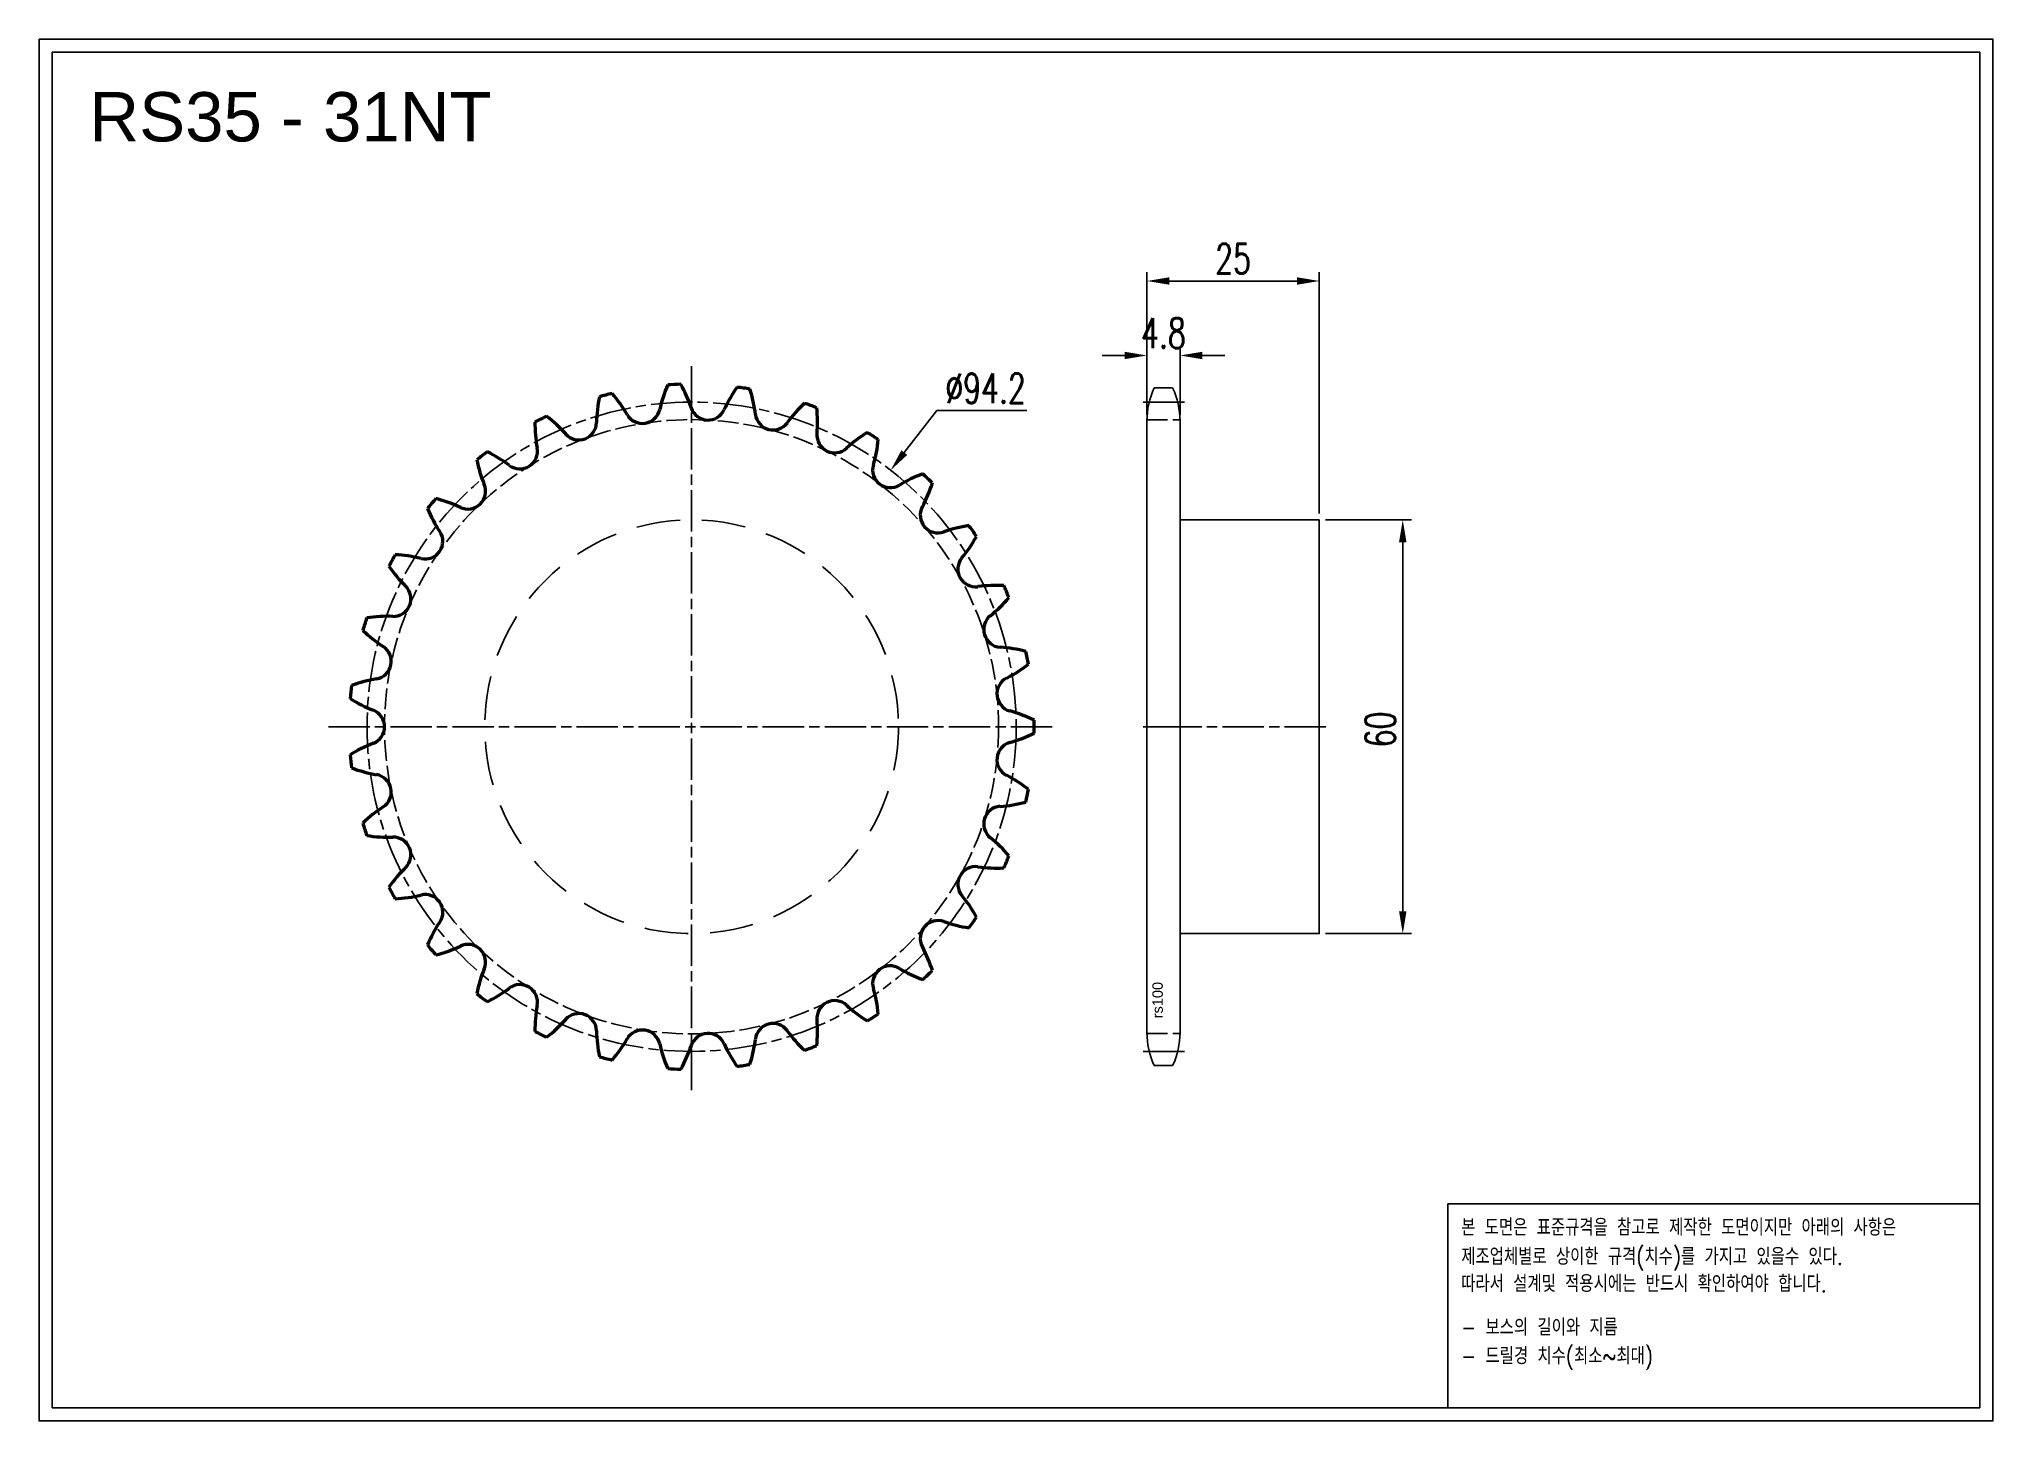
# Model space of a CAD drawing. Header units: millimetres. Extents: x -44829 to -44546, y 1466 to 1666.
import ezdxf

# ---------------------------------------------------------------- set-up
doc = ezdxf.new("R2010")
doc.units = ezdxf.units.MM
for name, pattern in [('AM_ISO02W050', [7.5, 6, -1.5]), ('AM_ISO02W050x2', [3.75, 3, -0.75]), ('AM_ISO08W050', [18, 12, -1.5, 3, -1.5]), ('AM_ISO08W050x2', [9, 6, -0.75, 1.5, -0.75]), ('HIDDEN', [9.525, 6.35, -3.175])]:
    doc.linetypes.add(name, pattern=pattern)
for name, color, linetype, lineweight in [('AM_0N', 7, 'Continuous', 50), ('AM_3N', 6, 'AM_ISO02W050', 25), ('AM_7', 4, 'AM_ISO08W050', 25), ('AM_7N', 4, 'AM_ISO08W050', 25)]:
    doc.layers.add(name, color=color, linetype=linetype, lineweight=lineweight)
doc.layers.add('HL', color=2, linetype='HIDDEN')
doc.layers.add('S-DIM', color=7, linetype='Continuous')
doc.styles.add('HAN', font='ROMANS.shx', dxfattribs={"width": 0.7, "bigfont": 'whgtxt.shx'})
doc.styles.add('HSG', font='SIMPLEX.shx', dxfattribs={"width": 0.7, "bigfont": 'HSG.shx'})
doc.styles.get("Standard").update_dxf_attribs({"font": 'arial.ttf'})
doc.dimstyles.new('APP8', dxfattribs={"dimscale": 1.8, "dimtxt": 2.4, "dimasz": 1.8, "dimexe": 0.7, "dimexo": 0.5, "dimgap": 0.6, "dimtad": 1, "dimtoh": 1, "dimdec": 1, "dimrnd": 0.01, "dimzin": 9, "dimdsep": 46, "dimtxsty": 'HSG', "dimcen": 0, "dimclrd": 1, "dimclre": 1, "dimclrt": 256, "dimazin": 2, "dimtp": 1, "dimtm": 1, "dimtfac": 0.5, "dimtdec": 1, "dimtofl": 0, "dimtmove": 0, "dimatfit": 3, "dimfxl": 0, "dimtvp": 1, "dimtolj": 2, "dimlwd": -1, "dimlwe": -1, "dimarcsym": 0})

# ---------------------------------------------------------------- blocks, each defined once
blk = doc.blocks.new('*D1')
at = {"layer": 'Defpoints', "color": 0, "transparency": 16777216}
for p in [(-44643.47, 1596.38), (-44643.47, 1536.38), (-44631.36, 1536.38)]:
    blk.add_point(p, dxfattribs=at)
at = {"layer": 'S-DIM', "color": 1, "transparency": 16777216}
for p, q in [((-44642.57, 1596.38), (-44630.1, 1596.38)), ((-44631.36, 1593.14), (-44631.36, 1539.62)), ((-44642.57, 1536.38), (-44630.1, 1536.38))]:
    blk.add_line(p, q, dxfattribs=at)
for points in [[(-44631.9, 1593.14), (-44630.82, 1593.14), (-44631.36, 1596.38)], [(-44631.9, 1539.62), (-44630.82, 1539.62), (-44631.36, 1536.38)]]:
    blk.add_solid(points, dxfattribs=at)
at = {"layer": 'S-DIM', "transparency": 16777216, "insert": (-44634.6, 1565.99), "char_height": 4.32, "attachment_point": 5, "rotation": 90, "style": 'HSG'}
blk.add_mtext('\\A2;60', dxfattribs=at)
blk = doc.blocks.new('*D2')
at = {"layer": 'Defpoints', "color": 0, "transparency": 16777216}
for p in [(-44663.67, 1620.22), (-44668.47, 1610.73), (-44663.67, 1610.73)]:
    blk.add_point(p, dxfattribs=at)
at = {"layer": 'S-DIM', "color": 1, "transparency": 16777216}
for p, q in [((-44668.47, 1611.63), (-44668.47, 1621.48)), ((-44663.67, 1611.63), (-44663.67, 1621.48)), ((-44671.71, 1620.22), (-44674.95, 1620.22)), ((-44660.43, 1620.22), (-44657.19, 1620.22))]:
    blk.add_line(p, q, dxfattribs=at)
for points in [[(-44671.71, 1620.76), (-44671.71, 1619.68), (-44668.47, 1620.22)], [(-44660.43, 1620.76), (-44660.43, 1619.68), (-44663.67, 1620.22)]]:
    blk.add_solid(points, dxfattribs=at)
at = {"layer": 'S-DIM', "transparency": 16777216, "insert": (-44666.07, 1623.46), "char_height": 4.32, "attachment_point": 5, "style": 'HSG'}
blk.add_mtext('\\A2;4.8', dxfattribs=at)
blk = doc.blocks.new('*D3')
at = {"layer": 'Defpoints', "color": 0, "transparency": 16777216}
for p in [(-44643.47, 1631.02), (-44668.47, 1610.73), (-44643.47, 1596.38)]:
    blk.add_point(p, dxfattribs=at)
at = {"layer": 'S-DIM', "color": 1, "transparency": 16777216}
for p, q in [((-44668.47, 1611.63), (-44668.47, 1632.28)), ((-44665.23, 1631.02), (-44646.71, 1631.02)), ((-44643.47, 1597.28), (-44643.47, 1632.28))]:
    blk.add_line(p, q, dxfattribs=at)
for points in [[(-44665.23, 1631.56), (-44665.23, 1630.48), (-44668.47, 1631.02)], [(-44646.71, 1631.56), (-44646.71, 1630.48), (-44643.47, 1631.02)]]:
    blk.add_solid(points, dxfattribs=at)
at = {"layer": 'S-DIM', "transparency": 16777216, "insert": (-44655.97, 1634.26), "char_height": 4.32, "attachment_point": 5, "style": 'HSG'}
blk.add_mtext('\\A2;25', dxfattribs=at)
blk = doc.blocks.new('*D4')
at = {"layer": 'Defpoints', "color": 0, "transparency": 16777216}
for p in [(-44705.65, 1603.57), (-44763.38, 1529.19)]:
    blk.add_point(p, dxfattribs=at)
at = {"layer": 'S-DIM', "color": 1, "transparency": 16777216}
for p, q in [((-44698.93, 1612.23), (-44703.67, 1606.13)), ((-44685.9, 1612.23), (-44698.93, 1612.23))]:
    blk.add_line(p, q, dxfattribs=at)
blk.add_solid([(-44704.09, 1606.46), (-44703.24, 1605.8), (-44705.65, 1603.57)], dxfattribs=at)
at = {"layer": 'S-DIM', "transparency": 16777216, "insert": (-44691.88, 1615.47), "char_height": 4.32, "attachment_point": 5, "style": 'HSG'}
blk.add_mtext('\\A2;∅94.2', dxfattribs=at)
blk = doc.blocks.new('notice1')
at = {"color": 4}
blk.add_lwpolyline([(-22142.12, 1735.9), (-22053.8, 1735.9), (-22053.8, 1702.07), (-22142.12, 1702.07)], close=True, dxfattribs=at)
at = {"color": 4, "style": 'HAN', "width": 0.8}
for s, p in [('본 도면은 표준규격을 참고로 제작한 도면이지만 아래의 사항은', (-22139.9, 1730.62)), ('제조업체별로 상이한 규격(치수)를 가지고 있을수 있다.', (-22139.9, 1725.78)), ('따라서 설계및 적용시에는 반드시 확인하여야 합니다.', (-22139.9, 1721.28)), ('- 보스의 길이와 지름', (-22139.9, 1714.03)), ('- 드릴경 치수(최소~최대)', (-22139.9, 1709.27))]:
    blk.add_text(s, height=2.7949, dxfattribs=at).set_placement(p)

msp = doc.modelspace()

# ---------------------------------------------------------------- linework, layer by layer
for p, q in [((-44664.74, 1615.53), (-44667.4, 1615.53)), ((-44668.47, 1610.73), (-44668.47, 1522.03)), ((-44663.67, 1610.73), (-44663.67, 1522.03)), ((-44664.74, 1517.23), (-44667.4, 1517.23))]:
    msp.add_line(p, q)
for points in [[(-44829.17, 1666.1), (-44545.76, 1666.1), (-44545.76, 1465.71), (-44829.17, 1465.71)], [(-44827.26, 1664.19), (-44547.66, 1664.19), (-44547.66, 1467.62), (-44827.26, 1467.62)]]:
    msp.add_lwpolyline(points, close=True)
msp.add_lwpolyline([(-44663.67, 1596.38), (-44643.47, 1596.38), (-44643.47, 1536.38), (-44663.67, 1536.38)])
for centre, start, end in [((-44657.17, 1610.73), 154.8633, 180), ((-44674.97, 1610.73), 0, 25.1367), ((-44657.17, 1522.03), 180, 205.1367), ((-44674.97, 1522.03), 334.8633, 0)]:
    msp.add_arc(centre, 11.3, start, end)
at = {"layer": 'AM_0N'}
for centre, radius, start, end in [((-44719.52, 1607.93), 20.12, 156.5174, 167.2581), ((-44734.52, 1566.38), 49.69, 91.8143, 93.9921), ((-44753.63, 1606.2), 20.12, 18.5484, 29.289), ((-44711.47, 1604.07), 20.12, 144.9045, 155.6452), ((-44734.52, 1566.38), 49.69, 80.2014, 82.3792), ((-44728.2, 1610.1), 20.12, 168.1303, 178.871), ((-44734.52, 1566.38), 49.69, 103.4272, 105.605), ((-44761.26, 1601.54), 20.12, 30.1613, 40.9019), ((-44745.23, 1609.24), 20.12, 6.9355, 17.6761), ((-44704.35, 1598.65), 20.12, 133.2916, 144.0323), ((-44734.52, 1566.38), 49.69, 68.5885, 70.7663), ((-44736.38, 1610.52), 20.12, 355.3226, 6.0632), ((-44734.52, 1566.38), 49.69, 115.0401, 117.2179), ((-44737.13, 1610.48), 20.12, 179.7432, 190.4839), ((-44767.79, 1595.44), 20.12, 41.7742, 52.5148), ((-44750.87, 1610.55), 2.57, 221.7742, 358.871), ((-44741.65, 1612.94), 2.57, 210.1613, 347.2581), ((-44732.13, 1613.42), 2.57, 198.5484, 335.6452), ((-44722.71, 1611.98), 2.57, 186.9355, 324.0323), ((-44713.77, 1608.67), 2.57, 175.3226, 312.4194), ((-44698.47, 1591.92), 20.12, 121.6787, 132.4194), ((-44734.52, 1566.38), 49.69, 56.9756, 59.1534), ((-44727.46, 1609.99), 20.12, 343.7097, 354.4503), ((-44734.52, 1566.38), 49.69, 126.653, 128.8308), ((-44745.95, 1609.05), 20.12, 191.3561, 202.0968), ((-44772.96, 1588.14), 20.12, 53.3871, 64.1277), ((-44759.43, 1606.35), 2.57, 233.3871, 10.4839), ((-44705.69, 1603.62), 2.57, 163.7097, 300.8065), ((-44766.97, 1600.52), 2.57, 245, 22.0968), ((-44694.07, 1584.14), 20.12, 110.0658, 120.8065), ((-44718.82, 1607.67), 20.12, 332.0968, 342.8374), ((-44734.52, 1566.38), 49.69, 45.3627, 47.5405), ((-44734.52, 1566.38), 49.69, 138.2659, 140.4437), ((-44776.55, 1579.96), 20.12, 65, 75.7406), ((-44754.31, 1605.87), 20.12, 202.969, 213.7097), ((-44698.78, 1597.06), 2.57, 152.0968, 289.1935), ((-44773.17, 1593.29), 2.57, 256.6129, 33.7097), ((-44691.32, 1575.64), 20.12, 98.4529, 109.1935), ((-44710.83, 1603.67), 20.12, 320.4839, 331.2245), ((-44734.52, 1566.38), 49.69, 33.7498, 35.9276), ((-44734.52, 1566.38), 49.69, 149.8788, 152.0566), ((-44778.43, 1571.22), 20.12, 76.6129, 87.3535), ((-44693.33, 1589.24), 2.57, 140.4839, 277.5806), ((-44761.85, 1601.08), 20.12, 214.582, 225.3226), ((-44777.8, 1584.95), 2.57, 268.2258, 45.3226), ((-44690.34, 1566.75), 20.12, 86.84, 97.5806), ((-44703.81, 1598.14), 20.12, 308.871, 319.6116), ((-44734.52, 1566.38), 49.69, 22.1369, 24.3147), ((-44734.52, 1566.38), 49.69, 161.4918, 163.6695), ((-44778.5, 1562.28), 20.12, 88.2258, 98.9664), ((-44689.58, 1580.48), 2.57, 128.871, 265.9677), ((-44768.28, 1594.87), 20.12, 226.1949, 236.9355), ((-44780.65, 1575.86), 2.57, 279.8387, 56.9355), ((-44691.17, 1557.85), 20.12, 75.2271, 85.9677), ((-44734.52, 1566.38), 49.69, 10.524, 12.7018), ((-44776.78, 1553.51), 20.12, 99.8387, 110.5793), ((-44687.66, 1571.14), 2.57, 117.2581, 254.3548), ((-44698.05, 1591.31), 20.12, 297.2581, 307.9987), ((-44734.52, 1566.38), 49.69, 173.1047, 175.2824), ((-44773.32, 1587.49), 20.12, 237.8078, 248.5484), ((-44781.62, 1566.38), 2.57, 291.4516, 68.5484), ((-44693.77, 1549.3), 20.12, 63.6142, 74.3548), ((-44734.52, 1566.38), 49.69, 358.9111, 1.0889), ((-44693.77, 1583.46), 20.12, 285.6452, 296.3858), ((-44773.32, 1545.27), 20.12, 111.4516, 122.1922), ((-44734.52, 1566.38), 49.69, 184.7176, 186.8953), ((-44687.66, 1561.61), 2.57, 105.6452, 242.7419), ((-44776.78, 1579.25), 20.12, 249.4207, 260.1613), ((-44780.65, 1556.9), 2.57, 303.0645, 80.1613), ((-44698.05, 1541.45), 20.12, 52.0013, 62.7419), ((-44734.52, 1566.38), 49.69, 347.2982, 349.476), ((-44768.28, 1537.89), 20.12, 123.0645, 133.8051), ((-44689.58, 1552.28), 2.57, 94.0323, 231.129), ((-44691.17, 1574.9), 20.12, 274.0323, 284.7729), ((-44734.52, 1566.38), 49.69, 196.3305, 198.5082), ((-44778.5, 1570.48), 20.12, 261.0336, 271.7742), ((-44777.8, 1547.8), 2.57, 314.6774, 91.7742), ((-44703.81, 1534.62), 20.12, 40.3884, 51.129), ((-44734.52, 1566.38), 49.69, 335.6853, 337.8631), ((-44761.85, 1531.68), 20.12, 134.6774, 145.418), ((-44693.33, 1543.52), 2.57, 82.4194, 219.5161), ((-44690.34, 1566), 20.12, 262.4194, 273.16), ((-44734.52, 1566.38), 49.69, 207.9434, 210.1212), ((-44778.43, 1561.54), 20.12, 272.6465, 283.3871), ((-44773.17, 1539.47), 2.57, 326.2903, 103.3871), ((-44710.83, 1529.09), 20.12, 28.7755, 39.5161), ((-44754.31, 1526.88), 20.12, 146.2903, 157.031), ((-44698.78, 1535.7), 2.57, 70.8065, 207.9032), ((-44691.32, 1557.12), 20.12, 250.8065, 261.5471), ((-44734.52, 1566.38), 49.69, 324.0724, 326.2502), ((-44734.52, 1566.38), 49.69, 219.5563, 221.7341), ((-44776.55, 1552.8), 20.12, 284.2594, 295), ((-44766.97, 1532.24), 2.57, 337.9032, 115), ((-44718.82, 1525.08), 20.12, 17.1626, 27.9032), ((-44745.95, 1523.71), 20.12, 157.9032, 168.6439), ((-44705.69, 1529.13), 2.57, 59.1935, 196.2903), ((-44694.07, 1548.61), 20.12, 239.1935, 249.9342), ((-44734.52, 1566.38), 49.69, 312.4595, 314.6373), ((-44734.52, 1566.38), 49.69, 231.1692, 233.347), ((-44772.96, 1544.61), 20.12, 295.8723, 306.6129), ((-44759.43, 1526.41), 2.57, 349.5161, 126.6129), ((-44727.46, 1522.77), 20.12, 5.5497, 16.2903), ((-44737.13, 1522.28), 20.12, 169.5161, 180.2568), ((-44750.87, 1522.21), 2.57, 1.129, 138.2258), ((-44713.77, 1524.09), 2.57, 47.5806, 184.6774), ((-44698.47, 1540.84), 20.12, 227.5806, 238.3213), ((-44734.52, 1566.38), 49.69, 242.7821, 244.9599), ((-44767.79, 1537.32), 20.12, 307.4852, 318.2258), ((-44728.2, 1522.66), 20.12, 181.129, 191.8697), ((-44741.65, 1519.82), 2.57, 12.7419, 149.8387), ((-44722.71, 1520.78), 2.57, 35.9677, 173.0645), ((-44704.35, 1534.1), 20.12, 215.9677, 226.7084), ((-44736.38, 1522.24), 20.12, 353.9368, 4.6774), ((-44734.52, 1566.38), 49.69, 300.8466, 303.0244), ((-44761.26, 1531.22), 20.12, 319.0981, 329.8387), ((-44719.52, 1524.82), 20.12, 192.7419, 203.4826), ((-44753.63, 1526.55), 20.12, 330.711, 341.4516), ((-44732.13, 1519.34), 2.57, 24.3548, 161.4516), ((-44711.47, 1528.69), 20.12, 204.3548, 215.0955), ((-44745.23, 1523.52), 20.12, 342.3239, 353.0645), ((-44734.52, 1566.38), 49.69, 289.2337, 291.4115), ((-44734.52, 1566.38), 49.69, 254.395, 256.5728), ((-44734.52, 1566.38), 49.69, 266.0079, 268.1857), ((-44734.52, 1566.38), 49.69, 277.6208, 279.7986)]:
    msp.add_arc(centre, radius, start, end, dxfattribs=at)
at = {"layer": 'AM_3N', "linetype": 'AM_ISO02W050x2'}
for p, q in [((-44668.47, 1610.89), (-44663.67, 1610.89)), ((-44668.47, 1521.87), (-44663.67, 1521.87))]:
    msp.add_line(p, q, dxfattribs=at)
msp.add_circle((-44734.52, 1566.38), 44.54, dxfattribs=at)
at = {"layer": 'AM_7', "linetype": 'AM_ISO08W050x2'}
for p, q in [((-44663.01, 1613.45), (-44669.13, 1613.45)), ((-44663.01, 1566.38), (-44669.13, 1566.38)), ((-44642.51, 1566.38), (-44669.13, 1566.38)), ((-44663.01, 1519.3), (-44669.13, 1519.3))]:
    msp.add_line(p, q, dxfattribs=at)
msp.add_circle((-44734.52, 1566.38), 47.08, dxfattribs=at)
at = {"layer": 'AM_7N', "linetype": 'AM_ISO08W050x2'}
for p, q in [((-44734.52, 1513.69), (-44734.52, 1619.07)), ((-44787.21, 1566.38), (-44681.82, 1566.38))]:
    msp.add_line(p, q, dxfattribs=at)
at = {"layer": 'HL'}
msp.add_circle((-44734.52, 1566.38), 30, dxfattribs=at)

# ---------------------------------------------------------------- block references
at = {"xscale": 0.8735999999999999, "yscale": 0.8735999999999999, "zscale": 0.8735999999999999}
msp.add_blockref('notice1', (-25281.47, -19.31), dxfattribs=at)

# ---------------------------------------------------------------- texts
msp.add_text('RS35 - 31NT', height=7.1569).set_placement((-44821.87, 1651.26))
at = {"insert": (-44667.68, 1524.09), "char_height": 1.512, "width": 6.5009, "attachment_point": 1, "rotation": 90}
msp.add_mtext('rs100', dxfattribs=at)

# ---------------------------------------------------------------- dimensions: what is measured, and where the dimension line sits
at = {"layer": 'S-DIM'}
dim = msp.add_linear_dim(base=(-44643.47, 1631.02), p1=(-44668.47, 1610.73), p2=(-44643.47, 1596.38), dimstyle='APP8', dxfattribs=at)
dim.commit()
dim.dimension.update_dxf_attribs({"geometry": '*D3', "text_midpoint": (-44655.97, 1634.26)})
dim = msp.add_linear_dim(base=(-44663.67, 1620.22), p1=(-44668.47, 1610.73), p2=(-44663.67, 1610.73), dimstyle='APP8', dxfattribs=at)
dim.commit()
dim.dimension.update_dxf_attribs({"geometry": '*D2', "text_midpoint": (-44666.07, 1620.22), "dimtype": 128})
dim = msp.add_diameter_dim_2p(p1=(-44763.38, 1529.19), p2=(-44705.65, 1603.57), dimstyle='APP8', dxfattribs=at)
dim.commit()
dim.dimension.update_dxf_attribs({"geometry": '*D4', "text_midpoint": (-44691.88, 1612.23), "dimtype": 131})
dim = msp.add_linear_dim(base=(-44631.36, 1536.38), p1=(-44643.47, 1596.38), p2=(-44643.47, 1536.38), angle=90, dimstyle='APP8', dxfattribs=at)
dim.commit()
dim.dimension.update_dxf_attribs({"geometry": '*D1', "text_midpoint": (-44631.36, 1565.99), "dimtype": 128})

doc.saveas('drawing.dxf')
